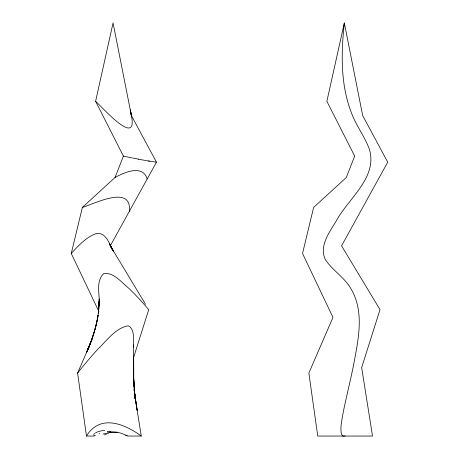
<?xml version="1.0" encoding="UTF-8"?>
<svg xmlns="http://www.w3.org/2000/svg" width="459" height="459" viewBox="0 0 459 459"><rect width="100%" height="100%" fill="white"/><g stroke="black" fill="none" stroke-linecap="round" stroke-linejoin="round"><path stroke-width="0.69" d="M133.586 344.916L133.81 384.223L133.563 377.017L135.009 398.091L134.378 390.632L135.623 400.799L134.458 392.944L135.807 401.751M133.575 357.406C133.236 371.492 133.632 385.629 135.371 399.623L134.435 392.038L137.155 410.323L135.824 401.82M133.328 347.159C133.368 340.343 134.946 331.874 129.777 326.487L127.912 325.815C115.18 328.38 107.033 340.48 98.042 348.926C90.934 356.723 84.117 364.79 77.594 373.081L86.476 436.05L94.084 436.05L95.38 435.218M98.559 311.162L99.046 304.828C98.41 319.573 94.273 333.94 88.656 347.52L90.125 343.883L87.898 349.253L89.861 344.617L88.22 348.519C92.724 337.835 96.252 326.71 98.071 315.247C96.27 326.343 92.913 337.13 88.656 347.52M344.33 22.95L326.877 101.319L354.675 156.094L346.327 177.484L313.635 207.416L302.533 253.466L332.964 317.37L308.861 373.081L317.748 436.05L372.524 436.05L361.663 367.59L380.006 309.636L341.559 245.835L387.74 162.176L362.685 115.593L344.33 22.95C341.117 52.751 340.354 84.037 351.278 112.461C355.932 125.45 364.773 136.426 369.426 149.393C377.791 177.547 348.306 198.575 336.447 220.59C329.677 231.979 318.575 246.259 325.529 259.943C332.798 270.598 344.537 277.448 350.969 288.82C364.997 312.315 357.974 340.922 353.373 366.081C350.171 381.578 346.344 396.932 343.189 412.44C342.075 419.595 339.97 426.945 341.416 434.197L342.798 436.027L345.134 436.05M98.318 313.193L99.087 301.035L99.035 305.063L99.035 298.912M129.369 211.272C132.02 184.271 94.858 203.664 82.362 207.416L71.26 253.466L98.84 311.38M95.604 101.319L113.057 22.95L131.412 115.599C137.993 148.137 102.242 107.045 95.604 101.319L123.408 156.094L115.054 177.484L82.362 207.416M133.449 357.928L148.733 309.636C142.37 302.16 135.692 294.936 128.623 288.114C121.388 282.411 114.107 272.439 103.969 273.449C96.086 280.254 99.196 292.63 99.379 301.861M88.22 348.519L90.125 343.883M87.652 349.827L88.702 347.388L86.648 352.151L88.656 347.509L87.703 349.712M77.594 373.081L92.156 339.425M113.384 250.981L110.286 245.835L156.467 162.176L131.412 115.593L130.293 109.988L131.555 116.219M86.476 436.05C100.051 413.777 124.492 423.737 141.252 436.05L134.252 391.946M71.26 253.466C78.3 245.84 85.638 237.642 95.529 233.815C104.566 231.273 109.03 241.847 111.64 248.491L109.529 243.775M115.054 177.484C124.429 172.337 142.571 164.19 147.219 178.93M98.989 433.715L99.597 433.543M107.217 432.177L107.911 432.091M141.252 436.05L127.556 436.05L122.077 433.514L117.309 432.166M156.467 162.176L148.601 160.966M144.361 160.266L138.291 159.193M132.186 157.994L123.408 156.094M145.532 304.323L111.807 248.325M111.566 247.854L113.379 250.975L109.862 244.613L110.286 245.835M110.499 245.846L112.409 249.547L110.487 245.697M130.293 109.988L131.423 115.634M133.839 389.312L134.045 390.626M134.458 392.944L135.772 401.55M134.435 392.038L135.623 400.799M134.378 390.632L135.371 399.623M133.471 379.53L134.263 388.807M133.563 377.017L134.08 386.644M138.371 159.112A18.951 0.82 10.6 0 1 132.852 158.034M149.353 161.161A24.298 0.981 10.2 0 1 144.855 160.426M110.826 431.908A14.585 7.224 -3.2 0 1 117.223 432.269M109.592 431.535A15.388 6.638 -3.4 0 1 110.797 431.443M107.446 431.443A16.22 5.508 -3.8 0 1 109.46 431.208M103.086 434.007A16.954 2.152 -6 0 1 108.594 433.198M94.032 435.275A17.488 5.003 -0.3 0 1 94.434 433.399M104.514 434.851A17.488 1.83 -16.6 0 1 106.362 434.225M95.438 432.986A16.954 5.083 0.6 0 1 104.692 430.307M108.387 432.745A16.22 4.102 -4.5 0 1 109.902 432.585M109.77 432.263A15.388 5.892 -3.6 0 1 110.843 432.183M110.854 432.389A14.631 6.742 -3.4 0 1 117.63 432.745M127.235 435.149A16.983 2.599 13.6 0 1 125.686 435.293"/></g></svg>
